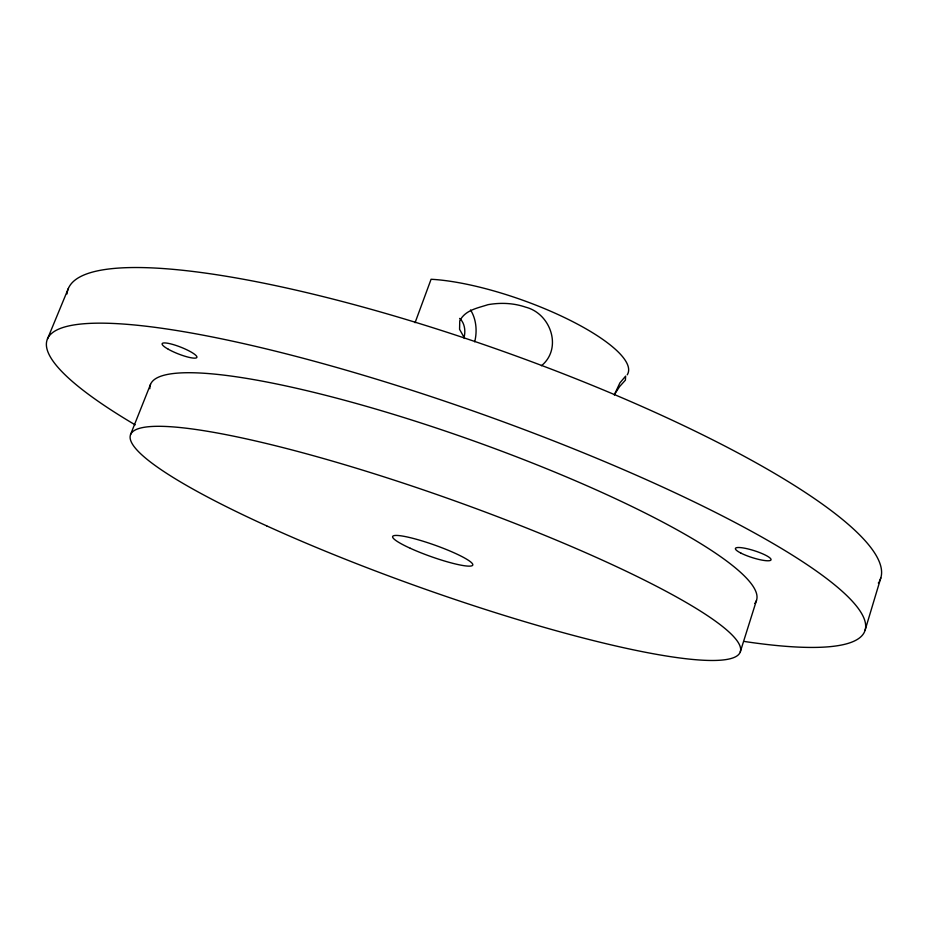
<?xml version="1.0" encoding="UTF-8"?>
<svg xmlns="http://www.w3.org/2000/svg" width="928" height="928" viewBox="0 0 928 928"><rect width="100%" height="100%" fill="white"/><g stroke="black" fill="none" stroke-linecap="round" stroke-linejoin="round"><path stroke-width="1.39" d="M865.07 630.286L880.8 577.947M740.289 651.85L756.506 600.346M415.071 322.7L431.079 279.27A124.445 33.211 19.6 0 1 566.44 318.501A124.445 33.211 19.6 0 1 627.212 374.831M614.348 394.76L619.892 382.904L625.634 376.118L625.402 380.155L619.66 386.5L614.278 394.76M130.512 434.617L150.498 384.436M47.467 338.987L68.359 288.457M541.43 365.748C562.67 348.418 550.896 313.571 525.654 307.156C513.567 302.992 500.528 302.458 488 304.674C477.618 308.096 465.183 310.045 459.754 320.868L459.569 329.312L464.684 338.465M67.013 293.944A431.265 87.626 19.6 0 1 498.893 349.844A431.265 87.626 19.6 0 1 879.512 581.079M878.955 582.076A431.265 87.626 19.6 0 1 878.329 583.039M135.186 424.862A433.991 75.76 19.6 0 1 189.741 332.723A433.991 75.76 19.6 0 1 757.306 534.516A433.991 75.76 19.6 0 1 744.453 641.48M470.531 309.975A32.376 22.875 -85.4 0 1 474.684 341.794M459.604 318.408A16.182 11.438 -85.4 0 1 463.93 337.815M149.953 386.489A321.668 55.494 19.6 0 1 476.192 441.821A321.668 55.494 19.6 0 1 754.777 603.467M149.837 388.681A321.668 55.494 19.6 0 1 149.86 387.208M410.338 548.309A42.526 6.032 19.6 0 0 472.723 565.152A42.526 6.032 19.6 0 0 415.06 538.901A42.526 6.032 19.6 0 0 410.338 548.309M266.672 525.863A323.663 46.574 19.6 0 0 740.08 652.407A323.663 46.574 19.6 0 0 299.292 451.866A323.663 46.574 19.6 0 0 266.672 525.863M168.328 349.264A18.688 3.596 21.5 0 0 196.69 357.663A18.688 3.596 21.5 0 0 173.501 344.648A18.688 3.596 21.5 0 0 168.328 349.264M740.915 553.111A18.722 3.608 17.7 0 0 770.576 560.338A18.722 3.608 17.7 0 0 748.107 548.958A18.722 3.608 17.7 0 0 740.915 553.111"/></g></svg>
